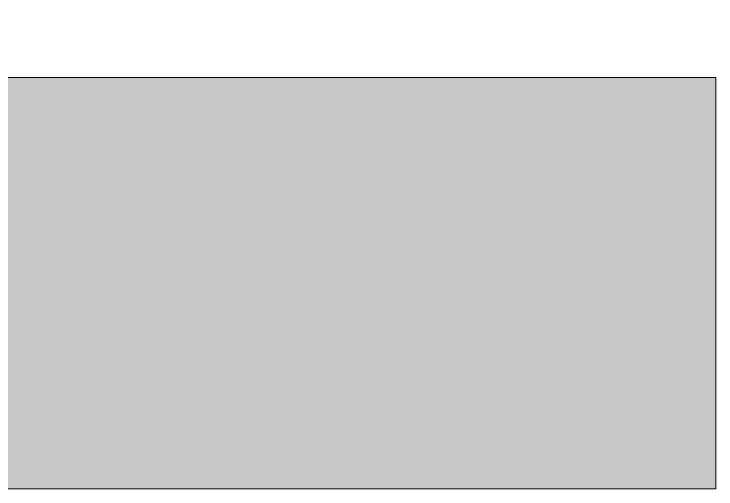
# Model space of a CAD drawing. Header units: millimetres. Extents: x 66 to 235, y -115 to -12.
# Drawn here: x 197.97 to 234.52, y -111.24 to -86.54 of the extents above; entities that cross this region are included whole.
import ezdxf

# ---------------------------------------------------------------- set-up
doc = ezdxf.new("R2010")
doc.units = ezdxf.units.MM
doc.header["$MEASUREMENT"] = 0
doc.layers.add('Layer 1', color=7, linetype='Continuous')

msp = doc.modelspace()

# ---------------------------------------------------------------- hatches: boundary and pattern name
at = {"layer": 'Layer 1'}
h = msp.add_hatch(color=2, dxfattribs=at)
h.dxf.hatch_style = 2
edge = h.paths.add_edge_path()
edge.add_spline(control_points=[(189.578, -89.835), (189.578, -89.835), (189.578, -79.313), (189.578, -79.313), (189.578, -79.313), (229.416, -79.313), (229.416, -79.313), (229.416, -79.313), (229.416, -57.904), (229.416, -57.904), (229.416, -57.904), (189.578, -57.904), (189.578, -57.904), (189.578, -57.904), (189.578, -47.443), (189.578, -47.443), (189.578, -47.443), (233.43, -47.443), (233.43, -47.443), (233.43, -47.443), (233.43, -26.095), (233.43, -26.095), (233.43, -26.095), (205.577, -26.095), (205.577, -26.095), (204.814, -24.629), (203.335, -23.59), (201.607, -23.459), (203.112, -22.344), (204.092, -20.56), (204.092, -18.543), (204.092, -15.163), (201.352, -12.422), (197.972, -12.422), (194.591, -12.422), (191.851, -15.163), (191.851, -18.543), (191.851, -20.56), (192.831, -22.344), (194.336, -23.459), (192.608, -23.59), (191.129, -24.629), (190.366, -26.095), (190.366, -26.095), (161.418, -26.095), (161.418, -26.095), (161.418, -26.095), (161.418, -111.244), (161.418, -111.244), (161.418, -111.244), (234.525, -111.244), (234.525, -111.244), (234.525, -111.244), (234.525, -89.835), (234.525, -89.835), (234.525, -89.835), (189.578, -89.835), (189.578, -89.835)], knot_values=[0, 0, 0, 0, 1, 1, 1, 2, 2, 2, 3, 3, 3, 4, 4, 4, 5, 5, 5, 6, 6, 6, 7, 7, 7, 8, 8, 8, 9, 9, 9, 10, 10, 10, 11, 11, 11, 12, 12, 12, 13, 13, 13, 14, 14, 14, 15, 15, 15, 16, 16, 16, 17, 17, 17, 18, 18, 18, 19, 19, 19, 19], degree=3, periodic=1)
edge = h.paths.add_edge_path()
edge.add_spline(control_points=[(194.164, -18.543), (194.164, -16.444), (195.872, -14.736), (197.972, -14.736), (200.071, -14.736), (201.779, -16.444), (201.779, -18.543), (201.779, -20.643), (200.071, -22.351), (197.972, -22.351), (195.872, -22.351), (194.164, -20.643), (194.164, -18.543)], knot_values=[0, 0, 0, 0, 1, 1, 1, 2, 2, 2, 3, 3, 3, 4, 4, 4, 4], degree=3, periodic=1)

# ---------------------------------------------------------------- linework, layer by layer
at = {"layer": 'Layer 1', "lineweight": 0}
msp.add_open_spline([(189.578, -89.835), (189.578, -89.835), (189.578, -79.313), (189.578, -79.313), (189.578, -79.313), (229.416, -79.313), (229.416, -79.313), (229.416, -79.313), (229.416, -57.904), (229.416, -57.904), (229.416, -57.904), (189.578, -57.904), (189.578, -57.904), (189.578, -57.904), (189.578, -47.443), (189.578, -47.443), (189.578, -47.443), (233.43, -47.443), (233.43, -47.443), (233.43, -47.443), (233.43, -26.095), (233.43, -26.095), (233.43, -26.095), (205.577, -26.095), (205.577, -26.095), (204.814, -24.629), (203.335, -23.59), (201.607, -23.459), (203.112, -22.344), (204.092, -20.56), (204.092, -18.543), (204.092, -15.163), (201.352, -12.422), (197.972, -12.422), (194.591, -12.422), (191.851, -15.163), (191.851, -18.543), (191.851, -20.56), (192.831, -22.344), (194.336, -23.459), (192.608, -23.59), (191.129, -24.629), (190.366, -26.095), (190.366, -26.095), (161.418, -26.095), (161.418, -26.095), (161.418, -26.095), (161.418, -111.244), (161.418, -111.244), (161.418, -111.244), (234.525, -111.244), (234.525, -111.244), (234.525, -111.244), (234.525, -89.835), (234.525, -89.835), (234.525, -89.835), (189.578, -89.835), (189.578, -89.835)], degree=3, knots=[0, 0, 0, 0, 1, 1, 1, 2, 2, 2, 3, 3, 3, 4, 4, 4, 5, 5, 5, 6, 6, 6, 7, 7, 7, 8, 8, 8, 9, 9, 9, 10, 10, 10, 11, 11, 11, 12, 12, 12, 13, 13, 13, 14, 14, 14, 15, 15, 15, 16, 16, 16, 17, 17, 17, 18, 18, 18, 19, 19, 19, 19], dxfattribs=at)

doc.saveas('drawing.dxf')
